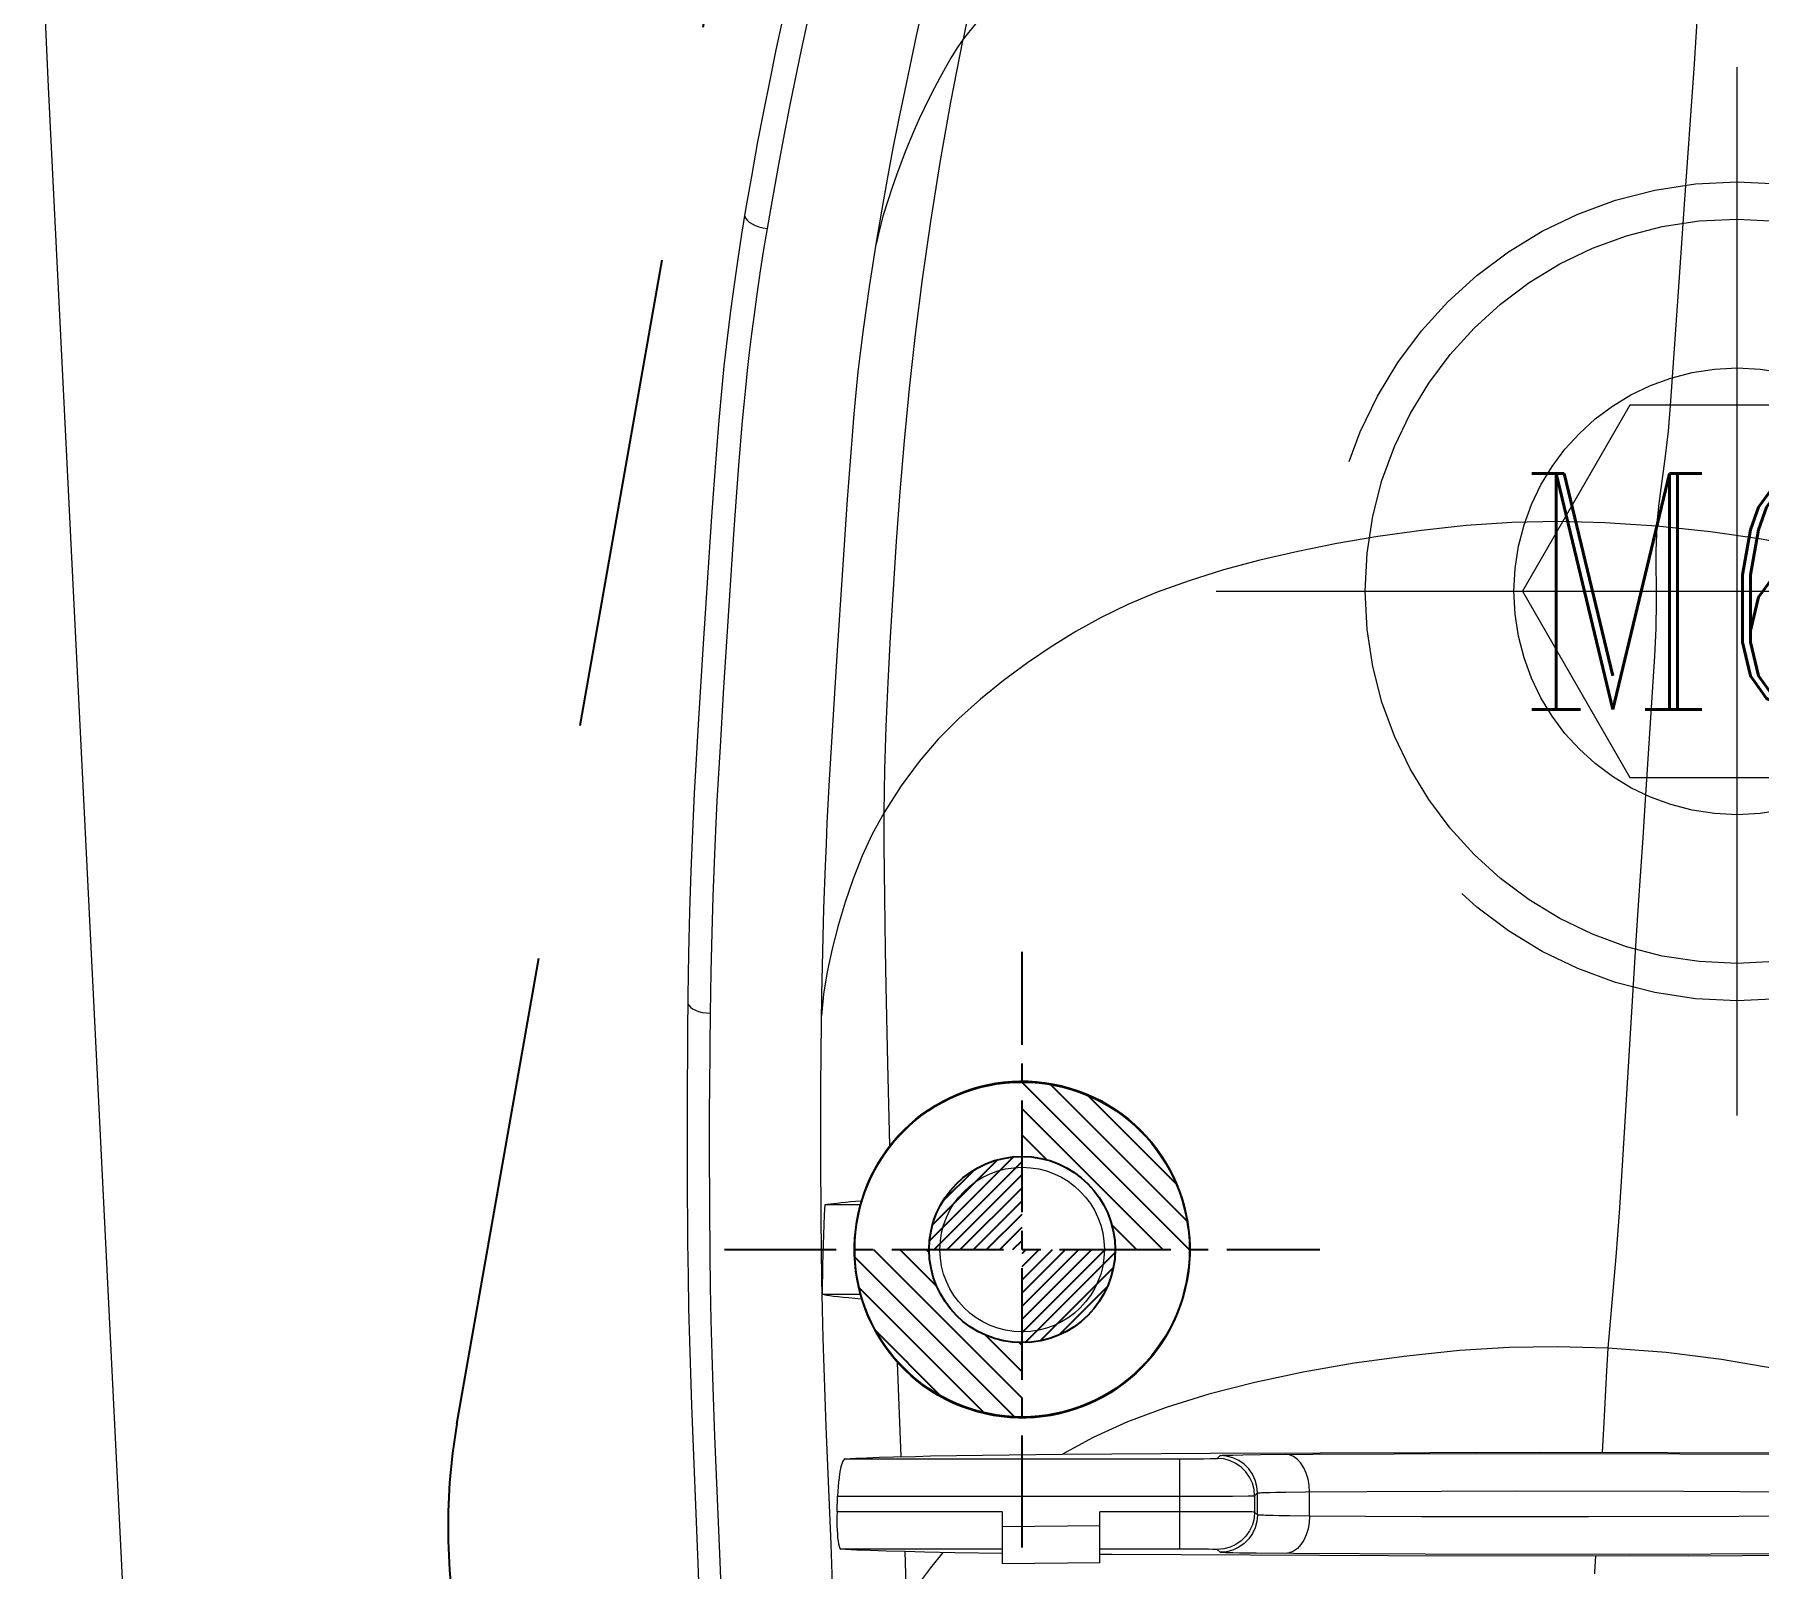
# Model space of a CAD drawing. Header units: inches. Extents: x 160917 to 162189, y -51061 to -50161.
# Drawn here: x 161481.37 to 161504.53, y -50515.67 to -50495.07 of the extents above; entities that cross this region are included whole.
import ezdxf

# ---------------------------------------------------------------- set-up
doc = ezdxf.new("R2010")
doc.units = ezdxf.units.IN
doc.header["$LTSCALE"] = 2
doc.header["$MEASUREMENT"] = 0
for name, pattern in [('ACAD_ISO02W100', [15, 12, -3]), ('CENTER', [50.8, 31.75, -6.35, 6.35, -6.35]), ('CENTER2', [1.125, 0.75, -0.125, 0.125, -0.125]), ('HIDDEN', [9.525, 6.35, -3.175])]:
    doc.linetypes.add(name, pattern=pattern)
for name, color, linetype, lineweight in [('dim', 3, 'CONTINUOUS', 15), ('PRODUCT', 1, 'CONTINUOUS', 15), ('枕位', 75, 'CONTINUOUS', 15), ('螺絲', 42, 'ACAD_ISO02W100', 15)]:
    doc.layers.add(name, color=color, linetype=linetype, lineweight=lineweight)
for name, color, linetype in [('PIN', 4, 'CONTINUOUS'), ('SCREW', 52, 'HIDDEN'), ('壓塊', 157, 'CONTINUOUS')]:
    doc.layers.add(name, color=color, linetype=linetype)
doc.styles.add('ROMANC', font='romanc', dxfattribs={"width": 0.6, "height": 1})

# ---------------------------------------------------------------- blocks, each defined once
blk = doc.blocks.new('20140813.092309')
at = {"layer": '螺絲', "color": 137, "linetype": 'CENTER', "ltscale": 0.25}
for p, q in [((0, -7.042), (0, 7.042)), ((-7, 0), (7, 0))]:
    blk.add_line(p, q, dxfattribs=at)
at = {"layer": '螺絲', "color": 137, "linetype": 'Continuous'}
blk.add_lwpolyline([(-1.443, 2.5), (-2.887, 0), (-1.443, -2.5), (1.443, -2.5), (2.887, 0), (1.443, 2.5)], close=True, dxfattribs=at)
at = {"layer": '螺絲', "color": 137, "linetype": 'HIDDEN'}
blk.add_circle((0, 0), 5.5, dxfattribs=at)
at = {"layer": '螺絲', "color": 137}
for radius in [5, 3]:
    blk.add_circle((0, 0), radius, dxfattribs=at)
at = {"layer": 'dim', "style": 'ROMANC', "width": 0.8}
blk.add_text('M6', height=3.1716, dxfattribs=at).set_placement((-2.976, -1.589))

msp = doc.modelspace()

# ---------------------------------------------------------------- hatches: boundary and pattern name
at = {"layer": 'PIN', "linetype": 'Continuous'}
h = msp.add_hatch(dxfattribs=at)
h.set_pattern_fill('ANSI31', color=105, scale=2, angle=90, style=0)
h.set_pattern_definition([(135, (161699.92177, -50525.6259), (-0.1767767, -0.1767767), [])])
h.paths.add_polyline_path([(161494.64, -50509.136, -0.414214), (161496.89, -50511.386), (161497.14, -50511.386), (161495.89, -50511.386, 0.414214), (161494.64, -50510.136)])
h.paths.add_polyline_path([(161493.39, -50511.386, 0.414214), (161494.64, -50512.636), (161494.64, -50513.636, -0.414214), (161492.39, -50511.386)])
h = msp.add_hatch(dxfattribs=at)
h.set_pattern_fill('ANSI31', color=105, angle=90, style=0)
h.set_pattern_definition([(45, (161289.35772, -50525.6259), (0.08838835, -0.08838835), [])])
h.paths.add_polyline_path([(161494.64, -50511.386), (161495.89, -50511.386, -0.414214), (161494.64, -50512.636)])
h.paths.add_polyline_path([(161494.64, -50510.136), (161494.64, -50511.386), (161493.39, -50511.386, -0.414214)])

# ---------------------------------------------------------------- linework, layer by layer
at = {"layer": 'PIN', "color": 105, "linetype": 'CENTER2'}
for p, q in [((161494.64, -50515.386), (161494.64, -50507.386)), ((161490.64, -50511.386), (161498.64, -50511.386))]:
    msp.add_line(p, q, dxfattribs=at)
at = {"layer": 'PIN', "color": 105, "linetype": 'Continuous'}
for radius in [2.25, 1.25]:
    msp.add_circle((161494.64, -50511.386), radius, dxfattribs=at)
at = {"layer": 'PRODUCT', "linetype": 'ByBlock'}
for p, q in [((161503.674, -50495.46), (161503.719, -50494.74)), ((161503.534, -50497.413), (161503.674, -50495.46)), ((161490.929, -50497.418), (161491.006, -50496.972)), ((161503.456, -50498.584), (161503.534, -50497.413)), ((161490.875, -50497.746), (161490.929, -50497.418)), ((161491.157, -50497.665), (161491.212, -50497.674)), ((161491.212, -50497.674), (161491.162, -50497.979)), ((161503.354, -50500.05), (161503.456, -50498.584)), ((161490.83, -50500.854), (161490.803, -50501.216)), ((161490.803, -50501.216), (161490.768, -50501.712)), ((161492.158, -50503.335), (161492.294, -50501.312)), ((161490.768, -50501.712), (161490.628, -50503.837)), ((161503.168, -50501.671), (161503.157, -50502)), ((161492.121, -50503.914), (161492.158, -50503.335)), ((161490.628, -50503.837), (161490.58, -50504.629)), ((161492.052, -50505.079), (161492.121, -50503.914)), ((161490.238, -50505.257), (161490.294, -50504.264)), ((161490.58, -50504.629), (161490.539, -50505.357)), ((161492.022, -50505.655), (161492.052, -50505.079)), ((161490.539, -50505.357), (161490.519, -50505.757)), ((161492.786, -50505.957), (161492.784, -50505.516)), ((161490.519, -50505.757), (161490.5, -50506.186)), ((161490.5, -50506.186), (161490.483, -50506.644)), ((161490.483, -50506.644), (161490.469, -50507.134)), ((161491.961, -50507.384), (161491.977, -50506.807)), ((161490.469, -50507.134), (161490.457, -50507.656)), ((161491.95, -50507.959), (161491.961, -50507.384)), ((161490.457, -50507.656), (161490.448, -50508.211)), ((161490.147, -50508.479), (161490.153, -50507.983)), ((161491.939, -50508.741), (161491.95, -50507.959)), ((161490.394, -50508.208), (161490.448, -50508.211)), ((161490.448, -50508.211), (161490.442, -50508.653)), ((161490.141, -50509.444), (161490.147, -50508.479)), ((161490.442, -50508.653), (161490.437, -50509.264)), ((161490.142, -50510.38), (161490.141, -50509.444)), ((161490.435, -50510.03), (161490.438, -50510.819)), ((161491.938, -50510.973), (161491.934, -50510.118)), ((161490.148, -50511.29), (161490.142, -50510.38)), ((161490.438, -50510.819), (161490.443, -50511.448)), ((161491.991, -50510.783), (161492.46, -50510.783)), ((161492.401, -50510.737), (161492.475, -50510.731)), ((161491.948, -50511.788), (161491.938, -50510.973)), ((161491.966, -50511.456), (161491.975, -50511.19)), ((161490.443, -50511.448), (161490.449, -50511.886)), ((161490.449, -50511.886), (161490.458, -50512.336)), ((161492.46, -50511.989), (161491.958, -50511.989)), ((161490.458, -50512.336), (161490.469, -50512.79)), ((161490.469, -50512.79), (161490.483, -50513.241)), ((161493.015, -50514.168), (161492.966, -50512.906)), ((161490.483, -50513.241), (161490.506, -50513.893)), ((161490.288, -50515.605), (161490.202, -50513.483)), ((161492.072, -50515.345), (161492.006, -50513.761)), ((161502.453, -50513.795), (161502.436, -50514.108)), ((161490.506, -50513.893), (161490.576, -50515.574)), ((161492.262, -50514.196), (161492.4, -50514.189)), ((161492.262, -50514.196), (161496.88, -50514.196)), ((161492.4, -50514.189), (161492.552, -50514.183)), ((161492.552, -50514.183), (161492.719, -50514.177)), ((161492.719, -50514.177), (161492.911, -50514.171)), ((161493.408, -50514.159), (161494.108, -50514.147)), ((161494.108, -50514.147), (161495.181, -50514.134)), ((161495.181, -50514.134), (161497.169, -50514.12)), ((161496.759, -50515.411), (161496.759, -50514.196)), ((161496.88, -50514.196), (161497.079, -50514.195)), ((161497.079, -50514.195), (161497.173, -50514.194)), ((161497.169, -50514.12), (161501.593, -50514.108)), ((161497.173, -50514.194), (161497.217, -50514.193)), ((161497.261, -50514.191), (161497.299, -50514.154)), ((161497.4, -50514.148), (161497.469, -50514.146)), ((161497.469, -50514.146), (161497.606, -50514.143)), ((161497.606, -50514.143), (161497.841, -50514.14)), ((161497.841, -50514.14), (161498.545, -50514.135)), ((161498.545, -50514.135), (161500.733, -50514.127)), ((161500.733, -50514.127), (161503.476, -50514.128)), ((161501.593, -50514.108), (161506.043, -50514.117)), ((161503.476, -50514.128), (161505.261, -50514.136)), ((161497.734, -50514.522), (161497.697, -50514.443)), ((161492.153, -50514.908), (161492.16, -50514.698)), ((161492.16, -50514.698), (161497.468, -50514.697)), ((161497.468, -50514.697), (161497.676, -50514.696)), ((161497.676, -50514.696), (161497.733, -50514.695)), ((161497.764, -50514.694), (161497.802, -50514.656)), ((161497.764, -50514.694), (161497.764, -50514.912)), ((161497.802, -50514.95), (161497.802, -50514.656)), ((161497.908, -50514.649), (161497.97, -50514.648)), ((161497.97, -50514.648), (161498.047, -50514.646)), ((161498.047, -50514.646), (161498.185, -50514.644)), ((161498.185, -50514.644), (161498.448, -50514.64)), ((161498.448, -50514.64), (161499.271, -50514.635)), ((161498.503, -50514.967), (161498.503, -50514.64)), ((161499.271, -50514.635), (161501.28, -50514.628)), ((161501.28, -50514.628), (161503.527, -50514.631)), ((161503.527, -50514.631), (161505.048, -50514.64)), ((161494.378, -50514.908), (161492.153, -50514.908)), ((161494.378, -50515.607), (161494.378, -50514.908)), ((161497.468, -50514.909), (161495.685, -50514.908)), ((161495.685, -50515.596), (161495.685, -50514.908)), ((161497.676, -50514.911), (161497.468, -50514.909)), ((161497.802, -50514.95), (161497.764, -50514.912)), ((161498.094, -50514.961), (161498.011, -50514.96)), ((161498.239, -50514.964), (161498.094, -50514.961)), ((161498.503, -50514.967), (161498.239, -50514.964)), ((161500.007, -50514.975), (161498.503, -50514.967)), ((161502.25, -50514.978), (161500.007, -50514.975)), ((161504.27, -50514.972), (161502.25, -50514.978)), ((161505.103, -50514.966), (161504.27, -50514.972)), ((161494.378, -50515.105), (161495.685, -50515.093)), ((161497.734, -50515.084), (161497.697, -50515.164)), ((161492.101, -50516.15), (161492.072, -50515.345)), ((161494.378, -50515.411), (161492.204, -50515.411)), ((161492.597, -50515.429), (161492.418, -50515.422)), ((161492.812, -50515.437), (161492.597, -50515.429)), ((161493.066, -50515.444), (161492.812, -50515.437)), ((161493.33, -50515.451), (161493.066, -50515.444)), ((161493.087, -50516.046), (161493.066, -50515.444)), ((161493.736, -50515.459), (161493.33, -50515.451)), ((161494.378, -50515.469), (161493.736, -50515.459)), ((161497.003, -50515.411), (161495.685, -50515.411)), ((161497.145, -50515.412), (161497.003, -50515.411)), ((161497.299, -50515.453), (161497.261, -50515.415)), ((161497.561, -50515.462), (161497.472, -50515.46)), ((161497.783, -50515.465), (161497.561, -50515.462)), ((161498.287, -50515.47), (161497.783, -50515.465)), ((161500.055, -50515.478), (161498.287, -50515.47)), ((161502.796, -50515.48), (161500.055, -50515.478)), ((161505, -50515.472), (161502.796, -50515.48)), ((161490.576, -50515.574), (161490.603, -50516.304)), ((161495.685, -50515.596), (161494.378, -50515.607)), ((161503.599, -50515.503), (161499.563, -50515.501)), ((161507.062, -50515.489), (161503.599, -50515.503))]:
    msp.add_line(p, q, dxfattribs=at)
for points in [[(161500.683, -50491.532), (161500.113, -50491.628), (161499.539, -50491.748), (161498.992, -50491.888), (161498.449, -50492.055), (161497.911, -50492.244), (161497.415, -50492.442), (161496.962, -50492.648), (161496.541, -50492.87), (161496.151, -50493.104), (161495.791, -50493.345), (161495.456, -50493.587), (161495.15, -50493.829), (161494.868, -50494.072), (161494.612, -50494.307), (161494.386, -50494.525), (161494.188, -50494.727), (161494.012, -50494.922), (161493.847, -50495.129)], [(161493.067, -50495.814), (161493.222, -50495.085), (161493.297, -50494.741), (161493.372, -50494.409), (161493.446, -50494.086), (161493.519, -50493.772), (161493.592, -50493.468), (161493.663, -50493.175)], [(161494.198, -50493.49), (161494.108, -50493.885), (161494.02, -50494.287), (161493.933, -50494.7), (161493.847, -50495.129)], [(161491.336, -50495.274), (161491.503, -50494.496), (161491.585, -50494.124), (161491.667, -50493.765)], [(161491.745, -50494.922), (161491.671, -50495.272), (161491.517, -50496.013)], [(161491.006, -50496.972), (161491.086, -50496.53), (161491.169, -50496.1), (161491.252, -50495.681), (161491.336, -50495.274)], [(161493.847, -50495.129), (161493.766, -50495.247), (161493.686, -50495.376), (161493.608, -50495.511), (161493.533, -50495.648), (161493.461, -50495.784), (161493.391, -50495.921), (161493.324, -50496.058), (161493.258, -50496.197), (161493.194, -50496.342), (161493.131, -50496.489), (161493.07, -50496.641), (161493.009, -50496.797), (161492.95, -50496.957), (161492.892, -50497.123), (161492.833, -50497.302), (161492.774, -50497.493), (161492.721, -50497.687), (161492.679, -50497.884)], [(161492.872, -50503.156), (161492.952, -50501.874), (161492.999, -50501.207), (161493.057, -50500.526), (161493.126, -50499.823), (161493.206, -50499.096), (161493.299, -50498.351), (161493.412, -50497.579), (161493.538, -50496.784), (161493.682, -50495.973), (161493.847, -50495.129)], [(161491.517, -50496.013), (161491.44, -50496.405), (161491.364, -50496.813), (161491.288, -50497.236), (161491.212, -50497.674)], [(161492.679, -50497.884), (161492.754, -50497.441), (161492.831, -50497.01), (161492.909, -50496.594), (161492.988, -50496.196), (161493.067, -50495.814)], [(161490.915, -50497.506), (161490.915, -50497.507), (161490.924, -50497.534), (161490.944, -50497.561), (161490.973, -50497.587), (161491.01, -50497.611), (161491.054, -50497.632)], [(161491.054, -50497.632), (161491.103, -50497.651), (161491.157, -50497.665)], [(161490.471, -50501.538), (161490.501, -50501.116), (161490.532, -50500.703), (161490.565, -50500.299), (161490.6, -50499.904), (161490.638, -50499.519), (161490.68, -50499.143), (161490.725, -50498.778), (161490.773, -50498.423), (161490.823, -50498.08), (161490.875, -50497.746)], [(161491.162, -50497.979), (161491.117, -50498.272), (161491.075, -50498.554), (161491.037, -50498.825), (161491.003, -50499.085), (161490.973, -50499.336), (161490.945, -50499.578), (161490.921, -50499.812), (161490.899, -50500.037), (161490.879, -50500.253), (161490.83, -50500.854)], [(161492.294, -50501.312), (161492.337, -50500.737), (161492.359, -50500.45), (161492.383, -50500.163), (161492.409, -50499.878), (161492.438, -50499.595), (161492.471, -50499.312), (161492.507, -50499.027), (161492.547, -50498.741), (161492.588, -50498.456), (161492.632, -50498.171), (161492.679, -50497.884)], [(161503.286, -50500.731), (161503.324, -50500.396), (161503.354, -50500.05)], [(161503.168, -50501.671), (161503.198, -50501.366), (161503.286, -50500.731)], [(161490.294, -50504.264), (161490.354, -50503.318), (161490.471, -50501.538)], [(161503.168, -50501.671), (161502.469, -50501.624), (161501.843, -50501.607), (161501.221, -50501.619), (161500.607, -50501.661), (161500.006, -50501.726), (161499.421, -50501.808), (161498.867, -50501.902), (161498.343, -50502.008), (161497.836, -50502.127), (161497.346, -50502.258), (161496.884, -50502.402), (161496.455, -50502.557), (161496.061, -50502.721), (161495.701, -50502.895), (161495.362, -50503.084), (161495.031, -50503.289), (161494.71, -50503.507), (161494.39, -50503.742), (161494.081, -50503.993), (161493.79, -50504.254), (161493.513, -50504.533), (161493.255, -50504.832), (161493.015, -50505.156), (161492.784, -50505.516)], [(161511.706, -50505.557), (161511.467, -50505.235), (161511.217, -50504.943), (161510.945, -50504.659), (161510.65, -50504.383), (161510.327, -50504.117), (161509.96, -50503.855), (161509.542, -50503.593), (161509.084, -50503.336), (161508.613, -50503.097), (161508.115, -50502.873), (161507.58, -50502.66), (161507.019, -50502.462), (161506.442, -50502.281), (161505.854, -50502.118), (161505.235, -50501.972), (161504.576, -50501.844), (161503.89, -50501.744), (161503.168, -50501.671)], [(161503.157, -50502), (161503.161, -50502.684), (161503.154, -50503.045), (161503.136, -50503.417), (161503.005, -50505.419)], [(161492.784, -50505.516), (161492.793, -50504.943), (161492.811, -50504.361), (161492.838, -50503.768), (161492.872, -50503.156)], [(161490.153, -50507.983), (161490.163, -50507.409), (161490.176, -50506.847), (161490.193, -50506.302), (161490.213, -50505.773), (161490.238, -50505.257)], [(161492.784, -50505.516), (161492.623, -50505.807), (161492.489, -50506.098), (161492.371, -50506.405), (161492.264, -50506.721), (161492.17, -50507.033), (161492.088, -50507.346), (161492.019, -50507.656), (161491.97, -50507.957), (161491.946, -50508.247)], [(161503.005, -50505.419), (161502.979, -50505.855), (161502.95, -50506.302), (161502.918, -50506.761), (161502.888, -50507.234)], [(161491.977, -50506.807), (161491.997, -50506.231), (161492.009, -50505.942), (161492.022, -50505.655)], [(161492.812, -50507.847), (161492.803, -50507.355), (161492.786, -50505.957)], [(161502.888, -50507.234), (161502.7, -50510.327), (161502.661, -50510.895), (161502.616, -50511.484), (161502.509, -50512.71)], [(161492.863, -50509.988), (161492.835, -50508.889), (161492.812, -50507.847)], [(161490.152, -50508.084), (161490.161, -50508.105), (161490.182, -50508.13), (161490.212, -50508.152), (161490.249, -50508.172), (161490.293, -50508.188), (161490.342, -50508.2), (161490.394, -50508.208)], [(161491.934, -50510.118), (161491.935, -50509.215), (161491.939, -50508.741)], [(161490.437, -50509.264), (161490.436, -50509.458), (161490.435, -50510.03)], [(161491.975, -50511.19), (161491.985, -50510.919), (161491.991, -50510.783)], [(161491.991, -50510.783), (161492.025, -50510.778), (161492.063, -50510.772), (161492.107, -50510.766), (161492.156, -50510.761), (161492.209, -50510.755), (161492.268, -50510.749), (161492.332, -50510.743), (161492.401, -50510.737)], [(161490.202, -50513.483), (161490.175, -50512.618), (161490.163, -50512.179), (161490.155, -50511.737), (161490.148, -50511.29)], [(161491.958, -50511.989), (161491.959, -50511.856), (161491.96, -50511.722), (161491.963, -50511.589), (161491.966, -50511.456)], [(161492.006, -50513.761), (161491.978, -50512.973), (161491.966, -50512.581), (161491.956, -50512.186), (161491.948, -50511.788)], [(161492.167, -50512.022), (161492.107, -50512.015), (161492.055, -50512.009), (161492.014, -50512.002), (161491.981, -50511.996), (161491.958, -50511.989)], [(161492.478, -50512.051), (161492.39, -50512.044), (161492.308, -50512.036), (161492.234, -50512.029), (161492.167, -50512.022)], [(161502.509, -50512.71), (161501.83, -50512.691), (161501.186, -50512.7), (161500.517, -50512.744), (161499.811, -50512.818), (161499.102, -50512.914), (161498.418, -50513.031), (161497.767, -50513.17), (161497.15, -50513.329), (161496.574, -50513.506), (161496.055, -50513.7), (161495.594, -50513.909), (161495.181, -50514.134)], [(161502.509, -50512.71), (161502.5, -50512.862), (161502.491, -50513.015), (161502.453, -50513.795)], [(161508.228, -50514.13), (161507.75, -50513.899), (161507.227, -50513.678), (161506.666, -50513.471), (161506.072, -50513.29), (161505.44, -50513.13), (161504.766, -50512.988), (161504.037, -50512.864), (161503.292, -50512.767), (161502.509, -50512.71)], [(161492.262, -50514.196), (161492.25, -50514.201), (161492.238, -50514.214), (161492.227, -50514.236), (161492.216, -50514.266), (161492.205, -50514.304), (161492.196, -50514.348), (161492.187, -50514.398), (161492.179, -50514.453), (161492.173, -50514.511), (161492.167, -50514.572), (161492.163, -50514.635), (161492.16, -50514.698)], [(161492.911, -50514.171), (161493.205, -50514.164), (161493.408, -50514.159)], [(161497.217, -50514.193), (161497.234, -50514.193), (161497.246, -50514.193), (161497.255, -50514.192), (161497.26, -50514.192), (161497.261, -50514.191)], [(161497.697, -50514.443), (161497.646, -50514.371), (161497.584, -50514.309), (161497.513, -50514.259), (161497.433, -50514.222), (161497.349, -50514.199), (161497.261, -50514.191)], [(161497.299, -50514.154), (161497.301, -50514.153), (161497.307, -50514.152), (161497.317, -50514.151), (161497.331, -50514.15), (161497.349, -50514.15), (161497.372, -50514.149), (161497.4, -50514.148)], [(161497.802, -50514.656), (161497.794, -50514.569), (161497.771, -50514.484), (161497.734, -50514.405), (161497.684, -50514.333), (161497.622, -50514.271), (161497.55, -50514.221), (161497.471, -50514.184), (161497.386, -50514.161), (161497.299, -50514.154)], [(161498.503, -50514.64), (161498.497, -50514.553), (161498.482, -50514.469), (161498.458, -50514.39), (161498.425, -50514.318), (161498.385, -50514.256), (161498.338, -50514.206), (161498.287, -50514.168), (161498.232, -50514.145), (161498.175, -50514.137)], [(161497.764, -50514.694), (161497.756, -50514.607), (161497.734, -50514.522)], [(161497.733, -50514.695), (161497.75, -50514.695), (161497.76, -50514.694), (161497.764, -50514.694)], [(161497.802, -50514.656), (161497.804, -50514.655), (161497.808, -50514.655), (161497.816, -50514.654), (161497.827, -50514.653), (161497.842, -50514.652), (161497.86, -50514.651), (161497.882, -50514.65), (161497.908, -50514.649)], [(161492.153, -50514.908), (161492.152, -50514.972), (161492.152, -50515.035), (161492.152, -50515.096), (161492.154, -50515.154), (161492.157, -50515.209), (161492.161, -50515.259), (161492.166, -50515.303), (161492.172, -50515.341), (161492.179, -50515.37), (161492.186, -50515.392), (161492.195, -50515.406), (161492.204, -50515.411)], [(161497.802, -50514.95), (161497.794, -50515.037), (161497.771, -50515.122), (161497.734, -50515.201), (161497.684, -50515.273), (161497.622, -50515.335), (161497.55, -50515.385), (161497.471, -50515.422), (161497.386, -50515.445), (161497.299, -50515.453)], [(161497.764, -50514.912), (161497.76, -50514.912), (161497.75, -50514.912), (161497.733, -50514.911), (161497.676, -50514.911)], [(161497.764, -50514.912), (161497.756, -50515), (161497.734, -50515.084)], [(161498.011, -50514.96), (161497.94, -50514.958), (161497.91, -50514.957), (161497.884, -50514.956), (161497.861, -50514.955), (161497.843, -50514.954), (161497.828, -50514.953), (161497.817, -50514.953), (161497.809, -50514.952), (161497.804, -50514.951), (161497.802, -50514.95)], [(161498.503, -50514.967), (161498.497, -50515.053), (161498.482, -50515.138), (161498.458, -50515.217), (161498.425, -50515.288), (161498.385, -50515.35), (161498.338, -50515.401), (161498.287, -50515.438), (161498.232, -50515.461), (161498.175, -50515.469)], [(161497.697, -50515.164), (161497.646, -50515.235), (161497.584, -50515.297), (161497.513, -50515.348), (161497.433, -50515.385), (161497.349, -50515.407), (161497.261, -50515.415)], [(161492.418, -50515.422), (161492.268, -50515.414), (161492.204, -50515.411)], [(161493.576, -50515.456), (161493.519, -50515.523), (161493.463, -50515.592), (161493.409, -50515.662), (161493.355, -50515.733), (161493.302, -50515.806), (161493.249, -50515.881), (161493.196, -50515.959), (161493.144, -50516.038), (161493.09, -50516.12)], [(161499.563, -50515.501), (161495.851, -50515.484), (161495.685, -50515.483)], [(161497.261, -50515.415), (161497.26, -50515.415), (161497.255, -50515.414), (161497.246, -50515.414), (161497.234, -50515.413), (161497.217, -50515.413), (161497.197, -50515.413), (161497.145, -50515.412)], [(161497.472, -50515.46), (161497.402, -50515.459), (161497.374, -50515.458), (161497.351, -50515.457), (161497.332, -50515.456), (161497.318, -50515.455), (161497.307, -50515.454), (161497.301, -50515.453), (161497.299, -50515.453)], [(161490.345, -50517.292), (161490.318, -50516.448), (161490.288, -50515.605)], [(161502.346, -50515.504), (161502.331, -50515.714), (161502.329, -50515.741)]]:
    msp.add_lwpolyline(points, dxfattribs=at)
msp.add_circle((161494.64, -50511.386), 1.105, dxfattribs=at)
msp.add_arc((161494.64, -50511.386), 2.261, 164.534, 163.1635, dxfattribs=at)
at = {"layer": '壓塊', "color": 153, "linetype": 'HIDDEN', "ltscale": 0.5}
msp.add_lwpolyline([(161531.176, -50436.214), (161516.59, -50518.937, -0.414214), (161507.322, -50525.427), (161493.535, -50522.996, -0.414214), (161487.045, -50513.728), (161501.632, -50431.004, -0.414214), (161510.899, -50424.515), (161524.687, -50426.946, -0.414214)], format="xyb", close=True, dxfattribs=at)
at = {"layer": '枕位', "linetype": 'ByBlock', "ltscale": 0.3}
for p, q in [((161481.368, -50491.605), (161481.553, -50495.771)), ((161481.553, -50495.771), (161483.352, -50532.109))]:
    msp.add_line(p, q, dxfattribs=at)

# ---------------------------------------------------------------- block references
at = {"layer": 'SCREW', "linetype": 'ByBlock', "ltscale": 0.3}
msp.add_blockref('20140813.092309', (161504.249, -50502.545), dxfattribs=at)

doc.saveas('drawing.dxf')
